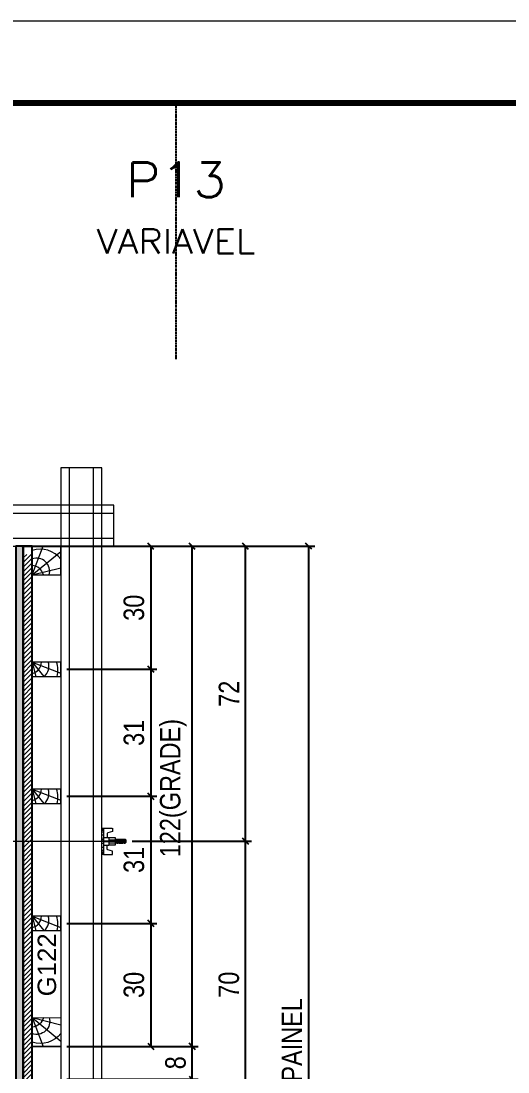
# Model space of a CAD drawing. Header units: millimetres. Extents: x 1945 to 8225, y 304 to 15137.
# Drawn here: x 4248 to 4485, y 8881 to 9394 of the extents above; entities that cross this region are included whole.
import ezdxf
from ezdxf.enums import TextEntityAlignment as Align

# ---------------------------------------------------------------- set-up
doc = ezdxf.new("R2010")
doc.units = ezdxf.units.MM
doc.linetypes.add('DASHED', pattern=[0.75, 0.5, -0.25])
doc.linetypes.add('HIDDEN', pattern=[0.375, 0.25, -0.125])
for name, color, linetype in [('COTA', 241, 'Continuous'), ('Painéis', 200, 'Continuous'), ('SARRAFO', 251, 'Continuous'), ('Texto de Titulo', 7, 'Continuous'), ('Texto Qtd Sarr', 242, 'Continuous'), ('TEXTO_GERAL', 7, 'Continuous')]:
    doc.layers.add(name, color=color, linetype=linetype)
for name, color, linetype, lineweight in [('Folhas', 255, 'Continuous', 9), ('Hachura', 251, 'Continuous', 9), ('Madeira', 126, 'Continuous', 18), ('Perfil Metálico', 224, 'Continuous', 18), ('SARRAFO DE PRESSAO', 251, 'DASHED', 9), ('Texto Seção', 7, 'Continuous', 15)]:
    doc.layers.add(name, color=color, linetype=linetype, lineweight=lineweight)
doc.styles.add('COTA TECNICA 2X', font='techl___.ttf', dxfattribs={"height": 10})
doc.styles.add('ROMANS', font='romans.shx')
doc.styles.add('SANSSERIF', font='sas_____.pfb')
doc.dimstyles.new('SECAO PILAR', dxfattribs={"dimtxt": 10, "dimasz": 3, "dimexe": 3, "dimexo": 3, "dimgap": 3, "dimtad": 1, "dimdec": 1, "dimlfac": 0.5, "dimzin": 12, "dimdsep": 46, "dimtxsty": 'COTA TECNICA 2X', "dimblk1": 'OBLIQUE', "dimblk2": 'OBLIQUE', "dimsah": 1, "dimcen": 0.9, "dimclrd": 256, "dimclre": 256, "dimclrt": 256, "dimadec": 1, "dimazin": 3, "dimtfac": 1, "dimtdec": 1, "dimtmove": 0, "dimatfit": 3, "dimfxl": 1, "dimtolj": 1, "dimtzin": 12, "dimarcsym": 0})

# ---------------------------------------------------------------- blocks, each defined once
blk = doc.blocks.new('9999999999')
at = {"layer": 'Folhas'}
blk.add_lwpolyline([(98138.98, 34190.21), (99623.98, 34190.21), (99623.98, 35240.21), (98138.98, 35240.21)], close=True, dxfattribs=at)
at = {"layer": 'Folhas', "color": 30, "const_width": 3}
blk.add_lwpolyline([(98213.98, 34230.21), (99583.98, 34230.21), (99583.98, 35200.21), (98213.98, 35200.21)], close=True, dxfattribs=at)
blk = doc.blocks.new('titulo1')
at = {"layer": 'Defpoints', "color": 252, "linetype": 'HIDDEN', "ltscale": 2}
blk.add_line((0, 0), (0, 125), dxfattribs=at)
at = {"layer": 'Defpoints', "style": 'ROMANS', "oblique": 15}
blk.add_attdef('FOLHA', text='', height=10, dxfattribs=at).set_placement((0, 15.58), align=Align.MIDDLE_CENTER)
at = {"layer": 'Texto Qtd Sarr', "color": 3, "style": 'ROMANS', "oblique": 15}
for tag, height, p in [('TITULO', 17, (0, 71.45)), ('SEÇÃO', 12, (0, 41.55))]:
    blk.add_attdef(tag, text='', height=height, dxfattribs=at).set_placement(p, align=Align.MIDDLE_CENTER)
blk = doc.blocks.new('_Oblique')
at = {"color": 0, "linetype": 'ByBlock', "lineweight": -2}
blk.add_line((-0.5, -0.5), (0.5, 0.5), dxfattribs=at)
blk = doc.blocks.new('*D944')
at = {"layer": 'COTA', "linetype": 'ByBlock', "lineweight": -2, "transparency": 16777216}
for p, q in [((4301.86, 8994.07), (4360.23, 8994.07)), ((4357.23, 8854.07), (4357.23, 8994.07)), ((4301.86, 8854.07), (4360.23, 8854.07))]:
    blk.add_line(p, q, dxfattribs=at)
at = {"layer": 'Defpoints', "color": 0, "linetype": 'ByBlock', "transparency": 16777216}
for p in [(4298.86, 8994.07), (4357.23, 8994.07), (4298.86, 8854.07)]:
    blk.add_point(p, dxfattribs=at)
at = {"layer": 'COTA', "linetype": 'ByBlock', "lineweight": -2, "transparency": 16777216, "xscale": 3, "yscale": 3, "zscale": 3}
for p, rotation in [((4357.23, 8994.07), 90), ((4357.23, 8854.07), 270)]:
    blk.add_blockref('_Oblique', p, dxfattribs=dict(at, rotation=rotation))
at = {"layer": 'COTA', "linetype": 'ByBlock', "transparency": 16777216, "insert": (4349.13, 8924.07), "char_height": 10, "attachment_point": 5, "rotation": 90, "style": 'COTA TECNICA 2X'}
blk.add_mtext('\\A1;70', dxfattribs=at)
blk = doc.blocks.new('*D945')
at = {"layer": 'COTA', "linetype": 'ByBlock', "lineweight": -2, "transparency": 16777216}
for p, q in [((4248.05, 9138), (4391.08, 9138)), ((4388.08, 8634), (4388.08, 9138)), ((4248.05, 8634), (4391.08, 8634))]:
    blk.add_line(p, q, dxfattribs=at)
at = {"layer": 'Defpoints', "color": 0, "linetype": 'ByBlock', "transparency": 16777216}
for p in [(4245.05, 9138), (4388.08, 9138), (4245.05, 8634)]:
    blk.add_point(p, dxfattribs=at)
at = {"layer": 'COTA', "linetype": 'ByBlock', "lineweight": -2, "transparency": 16777216, "xscale": 3, "yscale": 3, "zscale": 3}
for p, rotation in [((4388.08, 9138), 90), ((4388.08, 8634), 270)]:
    blk.add_blockref('_Oblique', p, dxfattribs=dict(at, rotation=rotation))
at = {"layer": 'COTA', "linetype": 'ByBlock', "transparency": 16777216, "insert": (4379.97, 8886), "char_height": 10, "attachment_point": 5, "rotation": 90, "style": 'COTA TECNICA 2X'}
blk.add_mtext('\\A1;252 PAINEL', dxfattribs=at)
blk = doc.blocks.new('*D953')
at = {"layer": 'COTA', "linetype": 'ByBlock', "lineweight": -2, "transparency": 16777216}
for p, q in [((4270.05, 9137.98), (4360.23, 9137.98)), ((4357.23, 8994.07), (4357.23, 9137.98)), ((4301.86, 8994.07), (4360.23, 8994.07))]:
    blk.add_line(p, q, dxfattribs=at)
at = {"layer": 'Defpoints', "color": 0, "linetype": 'ByBlock', "transparency": 16777216}
for p in [(4267.05, 9137.98), (4357.23, 9137.98), (4298.86, 8994.07)]:
    blk.add_point(p, dxfattribs=at)
at = {"layer": 'COTA', "linetype": 'ByBlock', "lineweight": -2, "transparency": 16777216, "xscale": 3, "yscale": 3, "zscale": 3}
for p, rotation in [((4357.23, 9137.98), 90), ((4357.23, 8994.07), 270)]:
    blk.add_blockref('_Oblique', p, dxfattribs=dict(at, rotation=rotation))
at = {"layer": 'COTA', "linetype": 'ByBlock', "transparency": 16777216, "insert": (4349.16, 9066.02), "char_height": 10, "attachment_point": 5, "rotation": 90, "style": 'COTA TECNICA 2X'}
blk.add_mtext('\\A1;72', dxfattribs=at)
blk = doc.blocks.new('PONTALETE')
at = {"layer": 'Madeira'}
for q in [(2.71, 7), (7, 5.76), (7, 1.74)]:
    blk.add_line((0, 0), q, dxfattribs=at)
blk.add_lwpolyline([(0, 0), (7, 0), (7, 7), (0, 7)], close=True, dxfattribs=at)
for centre, radius, start, end in [((2.04, 0.06), 6.23, 37.2818, 109.0913), ((1.09, 0.9), 3.19, 343.603, 109.9847), ((-0.21, -0.78), 3.09, 14.6322, 86.0383)]:
    blk.add_arc(centre, radius, start, end, dxfattribs=at)
blk = doc.blocks.new('MEIO PONTALETE')
at = {"layer": 'Madeira'}
for q in [(2.71, 7), (3.5, 2.88), (3.5, 0.87)]:
    blk.add_line((0, 0), q, dxfattribs=at)
blk.add_lwpolyline([(0, 0), (3.5, 0), (3.5, 7), (0, 7)], close=True, dxfattribs=at)
for centre, radius, start, end in [((2.04, 0.06), 6.23, 76.4499, 109.0913), ((1.09, 0.9), 3.19, 40.9063, 109.9847), ((-0.21, -0.78), 3.09, 14.6322, 86.0383)]:
    blk.add_arc(centre, radius, start, end, dxfattribs=at)
blk = doc.blocks.new('*D968')
at = {"layer": 'COTA', "lineweight": -2, "transparency": 16777216}
for p, q in [((4270.06, 9137.98), (4313.99, 9137.98)), ((4310.99, 9137.98), (4310.99, 9077.98)), ((4270.05, 9077.98), (4313.99, 9077.98))]:
    blk.add_line(p, q, dxfattribs=at)
at = {"layer": 'Defpoints', "color": 0, "transparency": 16777216}
for p in [(4267.06, 9137.98), (4267.05, 9077.98), (4310.99, 9077.98)]:
    blk.add_point(p, dxfattribs=at)
at = {"layer": 'COTA', "lineweight": -2, "transparency": 16777216, "xscale": 3, "yscale": 3, "zscale": 3}
for p, rotation in [((4310.99, 9137.98), 90), ((4310.99, 9077.98), 270)]:
    blk.add_blockref('_Oblique', p, dxfattribs=dict(at, rotation=rotation))
at = {"layer": 'COTA', "transparency": 16777216, "insert": (4302.77, 9107.98), "char_height": 10, "attachment_point": 5, "rotation": 90, "style": 'COTA TECNICA 2X'}
blk.add_mtext('\\A1;30', dxfattribs=at)
blk = doc.blocks.new('*D969')
at = {"layer": 'COTA', "lineweight": -2, "transparency": 16777216}
for p, q in [((4270.06, 9137.98), (4334.19, 9137.98)), ((4331.19, 8893.98), (4331.19, 9137.98)), ((4270.04, 8893.98), (4334.19, 8893.98))]:
    blk.add_line(p, q, dxfattribs=at)
at = {"layer": 'Defpoints', "color": 0, "transparency": 16777216}
for p in [(4267.06, 9137.98), (4331.19, 9137.98), (4267.04, 8893.98)]:
    blk.add_point(p, dxfattribs=at)
at = {"layer": 'COTA', "lineweight": -2, "transparency": 16777216, "xscale": 3, "yscale": 3, "zscale": 3}
for p, rotation in [((4331.19, 9137.98), 90), ((4331.19, 8893.98), 270)]:
    blk.add_blockref('_Oblique', p, dxfattribs=dict(at, rotation=rotation))
at = {"layer": 'COTA', "transparency": 16777216, "insert": (4321.96, 9019.98), "char_height": 10, "attachment_point": 5, "rotation": 90, "style": 'COTA TECNICA 2X'}
blk.add_mtext('\\A1;122(GRADE)', dxfattribs=at)
blk = doc.blocks.new('*D970')
at = {"layer": 'COTA', "lineweight": -2, "transparency": 16777216}
for p, q in [((4270.05, 9077.98), (4313.99, 9077.98)), ((4310.99, 9077.98), (4310.99, 9015.98)), ((4270.05, 9015.98), (4313.99, 9015.98))]:
    blk.add_line(p, q, dxfattribs=at)
at = {"layer": 'Defpoints', "color": 0, "transparency": 16777216}
for p in [(4267.05, 9077.98), (4267.05, 9015.98), (4310.99, 9015.98)]:
    blk.add_point(p, dxfattribs=at)
at = {"layer": 'COTA', "lineweight": -2, "transparency": 16777216, "xscale": 3, "yscale": 3, "zscale": 3}
for p, rotation in [((4310.99, 9077.98), 90), ((4310.99, 9015.98), 270)]:
    blk.add_blockref('_Oblique', p, dxfattribs=dict(at, rotation=rotation))
at = {"layer": 'COTA', "transparency": 16777216, "insert": (4302.77, 9046.98), "char_height": 10, "attachment_point": 5, "rotation": 90, "style": 'COTA TECNICA 2X'}
blk.add_mtext('\\A1;31', dxfattribs=at)
blk = doc.blocks.new('*D971')
at = {"layer": 'COTA', "lineweight": -2, "transparency": 16777216}
for p, q in [((4270.05, 9015.98), (4313.99, 9015.98)), ((4310.99, 9015.98), (4310.99, 8953.98)), ((4270.05, 8953.98), (4313.99, 8953.98))]:
    blk.add_line(p, q, dxfattribs=at)
at = {"layer": 'Defpoints', "color": 0, "transparency": 16777216}
for p in [(4267.05, 9015.98), (4267.05, 8953.98), (4310.99, 8953.98)]:
    blk.add_point(p, dxfattribs=at)
at = {"layer": 'COTA', "lineweight": -2, "transparency": 16777216, "xscale": 3, "yscale": 3, "zscale": 3}
for p, rotation in [((4310.99, 9015.98), 90), ((4310.99, 8953.98), 270)]:
    blk.add_blockref('_Oblique', p, dxfattribs=dict(at, rotation=rotation))
at = {"layer": 'COTA', "transparency": 16777216, "insert": (4302.77, 8984.98), "char_height": 10, "attachment_point": 5, "rotation": 90, "style": 'COTA TECNICA 2X'}
blk.add_mtext('\\A1;31', dxfattribs=at)
blk = doc.blocks.new('*D972')
at = {"layer": 'COTA', "lineweight": -2, "transparency": 16777216}
for p, q in [((4270.05, 8953.98), (4313.99, 8953.98)), ((4310.99, 8953.98), (4310.99, 8893.98)), ((4270.05, 8893.98), (4313.99, 8893.98))]:
    blk.add_line(p, q, dxfattribs=at)
at = {"layer": 'Defpoints', "color": 0, "transparency": 16777216}
for p in [(4267.05, 8953.98), (4267.05, 8893.98), (4310.99, 8893.98)]:
    blk.add_point(p, dxfattribs=at)
at = {"layer": 'COTA', "lineweight": -2, "transparency": 16777216, "xscale": 3, "yscale": 3, "zscale": 3}
for p, rotation in [((4310.99, 8953.98), 90), ((4310.99, 8893.98), 270)]:
    blk.add_blockref('_Oblique', p, dxfattribs=dict(at, rotation=rotation))
at = {"layer": 'COTA', "transparency": 16777216, "insert": (4302.77, 8923.98), "char_height": 10, "attachment_point": 5, "rotation": 90, "style": 'COTA TECNICA 2X'}
blk.add_mtext('\\A1;30', dxfattribs=at)
blk = doc.blocks.new('*D1620')
at = {"layer": 'COTA', "lineweight": -2, "transparency": 16777216}
for p, q in [((4270.06, 8893.98), (4334.19, 8893.98)), ((4331.19, 8877.98), (4331.19, 8893.98)), ((4270.05, 8877.98), (4334.19, 8877.98))]:
    blk.add_line(p, q, dxfattribs=at)
at = {"layer": 'Defpoints', "color": 0, "transparency": 16777216}
for p in [(4267.06, 8893.98), (4331.19, 8893.98), (4267.05, 8877.98)]:
    blk.add_point(p, dxfattribs=at)
at = {"layer": 'COTA', "lineweight": -2, "transparency": 16777216, "xscale": 3, "yscale": 3, "zscale": 3}
for p, rotation in [((4331.19, 8893.98), 90), ((4331.19, 8877.98), 270)]:
    blk.add_blockref('_Oblique', p, dxfattribs=dict(at, rotation=rotation))
at = {"layer": 'COTA', "transparency": 16777216, "insert": (4323.09, 8885.98), "char_height": 10, "attachment_point": 5, "rotation": 90, "style": 'COTA TECNICA 2X'}
blk.add_mtext('\\A1;8', dxfattribs=at)
blk = doc.blocks.new('C')
at = {"layer": 'Hachura', "color": 0}
for p, q in [((0, 3.22), (0, -3.22)), ((0.45, 3.22), (0, 3.22)), ((0.46, 3.16), (0, 3.16)), ((0.46, 3.05), (0, 3.05)), ((0.46, 2.88), (0, 2.88)), ((0, 2.75), (0, -1.16)), ((0.46, 2.65), (0, 2.65)), ((0.45, -3.23), (0.45, 3.22)), ((0.45, 3.22), (2.58, 3.22)), ((2.58, 3.22), (2.58, 2.39)), ((0.46, 2.23), (0, 2.23)), ((0.46, 1.51), (0, 1.51)), ((0.39, 0.49), (0.17, 0.49)), ((1.74, 0.97), (0.45, 0.97)), ((1.45, 0.1), (0.45, 0.1)), ((1.35, 1.94), (1.35, 0.96)), ((2.58, 2.39), (1.47, 2.09)), ((1.74, -0.97), (1.74, 0.97)), ((1.74, 0.97), (1.74, 0.84)), ((1.74, 0.97), (1.74, 0.84)), ((1.74, 0.84), (3.35, 0.84)), ((3.35, 0.45), (1.74, 0.45)), ((3.32, 0.84), (3.32, -0.84)), ((3.35, 0.84), (3.35, -0.84)), ((3.68, 0.45), (3.35, 0.45)), ((3.84, -0.52), (3.35, 0.45)), ((3.35, 0.06), (3.67, -0.57)), ((3.68, 0.45), (4.16, -0.52)), ((3.72, 0.5), (4.25, -0.57)), ((4.37, -0.55), (3.83, 0.53)), ((4.15, 0.45), (3.93, 0.45)), ((4.42, -0.52), (3.93, 0.45)), ((4.15, 0.45), (4.26, 0.45)), ((4.26, 0.45), (4.74, -0.52)), ((4.3, 0.5), (4.83, -0.57)), ((4.95, -0.55), (4.41, 0.53)), ((4.51, 0.45), (4.84, 0.45)), ((5, -0.52), (4.51, 0.45)), ((4.84, 0.45), (5.32, -0.52)), ((4.88, 0.5), (5.41, -0.57)), ((5.53, -0.55), (4.99, 0.53)), ((5.58, -0.52), (5.09, 0.45)), ((5.42, 0.45), (5.09, 0.45)), ((5.58, -0.52), (5.09, 0.45)), ((5.42, 0.45), (5.74, -0.19)), ((5.46, 0.5), (5.74, -0.07)), ((5.74, 0.19), (5.57, 0.53)), ((5.74, 0.32), (5.68, 0.45)), ((5.68, 0.45), (5.74, 0.45)), ((5.74, 0.45), (5.9, 0.29)), ((5.74, 0.45), (5.74, -0.52)), ((5.9, -0.36), (5.9, 0.29)), ((0.45, 0), (0, 0)), ((0.46, -1.52), (0, -1.52)), ((0.46, -2.23), (0, -2.23)), ((0.08, -0.48), (0.29, -0.48)), ((0.29, -0.48), (0.4, -0.48)), ((0.45, 0), (0.45, -0.97)), ((0.45, -0.16), (1.45, -0.16)), ((0.45, -0.65), (0.45, -0.32)), ((0.45, -3.23), (0.45, -0.65)), ((0.45, -0.97), (1.74, -0.97)), ((1.35, -1.94), (1.35, -0.97)), ((2.58, -2.39), (1.47, -2.1)), ((3.35, -0.32), (1.74, -0.32)), ((3.35, -0.84), (1.74, -0.84)), ((2.58, -3.23), (2.58, -2.39)), ((3.35, -0.07), (3.58, -0.52)), ((3.35, -0.52), (3.58, -0.52)), ((3.84, -0.52), (4.16, -0.52)), ((4.42, -0.52), (4.74, -0.52)), ((4.63, -0.52), (4.74, -0.52)), ((5, -0.52), (5.32, -0.52)), ((5.58, -0.52), (5.74, -0.52)), ((5.74, -0.52), (5.9, -0.36)), ((5.74, -0.52), (5.74, -0.52)), ((0.46, -2.65), (0, -2.65)), ((0.46, -2.88), (0, -2.88)), ((0.46, -3.05), (0, -3.05)), ((0.46, -3.16), (0, -3.16)), ((0, -3.22), (2.57, -3.22))]:
    blk.add_line(p, q, dxfattribs=at)
for centre, radius, start, end in [((1.52, 1.94), 0.161, 104.7436, 180), ((1.44, -0.03), 0.129, 272.695, 87.305), ((3.81, 0.39), 0.143, 25.5688, 154.4312), ((4.39, 0.39), 0.143, 25.5688, 154.4312), ((4.97, 0.39), 0.143, 25.5688, 154.4312), ((5.55, 0.39), 0.143, 25.5688, 154.4312), ((0.17, -0.37), 0.174, 221.744, 317.8592), ((1.52, -1.94), 0.161, 180, 255.2564), ((3.71, -0.4), 0.174, 222.1408, 318.256), ((4.29, -0.4), 0.174, 222.1408, 318.256), ((4.87, -0.4), 0.174, 222.1408, 318.256), ((5.45, -0.4), 0.174, 222.1408, 318.256), ((5.61, -0.4), 0.174, 317.8592, 318.256)]:
    blk.add_arc(centre, radius, start, end, dxfattribs=at)

msp = doc.modelspace()

# ---------------------------------------------------------------- hatches: boundary and pattern name
at = {"layer": 'Hachura'}
h = msp.add_hatch(color=256, dxfattribs=at)
h.dxf.hatch_style = 1
h.paths.add_polyline_path([(4248.65, 9138), (4245.05, 9138), (4245.05, 8634), (4248.65, 8634)])
h = msp.add_hatch(dxfattribs=at)
h.set_pattern_fill('ANSI31', color=256, scale=0.5, angle=360, style=0)
h.set_pattern_definition([(45, (15428.9445, -371.2086), (-1.12253202, 1.12253202), [])])
h.paths.add_polyline_path([(4248.65, 8634), (4253.05, 8634), (4253.05, 9134), (4248.65, 9134)])

# ---------------------------------------------------------------- linework, layer by layer
msp.add_line((4297.86, 8994.01), (4158.06, 8994.01), dxfattribs=at)
at = {"layer": 'Madeira'}
for points in [[(4253.05, 9137.99), (4267.05, 9137.98), (4267.05, 8893.98), (4253.05, 8894)], [(4253.05, 8893.99), (4267.05, 8893.98), (4267.05, 8633.98), (4253.05, 8634)]]:
    msp.add_lwpolyline(points, close=True, dxfattribs=at)
at = {"layer": 'Painéis'}
msp.add_lwpolyline([(4248.65, 9138), (4245.05, 9138), (4245.05, 8634), (4248.65, 8634)], close=True, dxfattribs=at)
at = {"layer": 'Perfil Metálico'}
for points in [[(4267.05, 8602.06), (4287.05, 8602.06), (4287.05, 9176.32), (4267.05, 9176.32)], [(4283.05, 9176.32), (4271.05, 9176.32), (4271.05, 8602.06), (4283.05, 8602.06)], [(4292.96, 9138), (4292.96, 9158), (3898.68, 9158), (3898.68, 9138)], [(3898.68, 9154), (3898.68, 9142), (4292.96, 9142), (4292.96, 9154)]]:
    msp.add_lwpolyline(points, close=True, dxfattribs=at)
at = {"layer": 'SARRAFO'}
msp.add_lwpolyline([(4248.65, 9138), (4248.65, 8634), (4253.05, 8634), (4253.05, 9138)], close=True, dxfattribs=at)
msp.add_lwpolyline([(4248.65, 9138), (4248.65, 8634), (4253.05, 8634), (4253.05, 9138)], close=True, dxfattribs=at)

# ---------------------------------------------------------------- block references
at = {"layer": 'Hachura', "linetype": 'Continuous', "xscale": -2, "yscale": 2, "zscale": 2, "rotation": 180}
msp.add_blockref('C', (4287.06, 8994), dxfattribs=at)
at = {"layer": 'Madeira'}
for name, p, xscale, yscale, zscale, rotation in [('PONTALETE', (4253.05, 9123.99), 2, 2, 2, 359.9370893031033), ('MEIO PONTALETE', (4253.06, 9081.49), 1.999999997962732, 1.999999997962732, 1.999999997962732, 269.9370893031033), ('MEIO PONTALETE', (4253.06, 9019.49), 1.999999997962732, 1.999999997962732, 1.999999997962732, 269.9370893031033), ('MEIO PONTALETE', (4253.06, 8957.49), 1.999999997962732, 1.999999997962732, 1.999999997962732, 269.9370893031033), ('PONTALETE', (4253.07, 8908), -2, 2, 2, 179.9370893031033)]:
    msp.add_blockref(name, p, dxfattribs=dict(at, xscale=xscale, yscale=yscale, zscale=zscale, rotation=rotation))
at = {"layer": 'SARRAFO DE PRESSAO', "color": 6, "linetype": 'ByBlock'}
msp.add_blockref('9999999999', (-94595.62, -25845.97), dxfattribs=at)
at = {"layer": 'Texto Seção'}
ref = msp.add_blockref('titulo1', (4323.34, 9229.23), dxfattribs=dict(at, xscale=-1))
ref.add_attrib('TITULO', 'P13', dxfattribs={"layer": 'Texto de Titulo', "color": 7, "height": 17, "style": 'ROMANS', "width": 1.1}).set_placement((4323.34, 9316.73), align=Align.MIDDLE_CENTER)
ref.add_attrib('SEÇÃO', 'VARIAVEL', dxfattribs={"layer": 'Texto de Titulo', "color": 7, "height": 12, "style": 'ROMANS', "width": 1.1}).set_placement((4323.34, 9286.73), align=Align.MIDDLE_CENTER)

# ---------------------------------------------------------------- texts
at = {"layer": 'TEXTO_GERAL', "color": 0, "linetype": 'Continuous', "style": 'SANSSERIF'}
msp.add_text('G122', height=9, rotation=90, dxfattribs=at).set_placement((4260.23, 8918.4), align=Align.MIDDLE_LEFT)

# ---------------------------------------------------------------- dimensions: what is measured, and where the dimension line sits
at = {"layer": 'COTA', "linetype": 'ByBlock'}
dim = msp.add_linear_dim(base=(4388.08, 9138), p1=(4245.05, 8634), p2=(4245.05, 9138), angle=90, text='<> PAINEL', dimstyle='SECAO PILAR', override={"dimtmove": 1}, dxfattribs=at)
dim.commit()
dim.dimension.update_dxf_attribs({"geometry": '*D945', "text_midpoint": (4379.97, 8886)})
at = {"layer": 'COTA'}
dim = msp.add_linear_dim(base=(4331.19, 9137.98), p1=(4267.04, 8893.98), p2=(4267.06, 9137.98), angle=270, text='<>(GRADE)', dimstyle='SECAO PILAR', dxfattribs=at)
dim.commit()
dim.dimension.update_dxf_attribs({"geometry": '*D969', "text_midpoint": (4331.19, 9019.98), "dimtype": 160})
at = {"layer": 'COTA', "linetype": 'ByBlock'}
for base, p1, p2, angle, picture, middle in [((4357.23, 9137.98), (4298.86, 8994.07), (4267.05, 9137.98), 270, '*D953', (4349.16, 9066.02)), ((4357.23, 8994.07), (4298.86, 8854.07), (4298.86, 8994.07), 90, '*D944', (4349.13, 8924.07))]:
    dim = msp.add_linear_dim(base=base, p1=p1, p2=p2, angle=angle, dimstyle='SECAO PILAR', override={"dimtmove": 1}, dxfattribs=at)
    dim.commit()
    dim.dimension.update_dxf_attribs({"geometry": picture, "text_midpoint": middle})
at = {"layer": 'COTA'}
for base, p1, p2, angle, picture, middle in [((4310.99, 9077.98), (4267.06, 9137.98), (4267.05, 9077.98), 270, '*D968', (4302.77, 9107.98)), ((4310.99, 9015.98), (4267.05, 9077.98), (4267.05, 9015.98), 270, '*D970', (4302.77, 9046.98)), ((4310.99, 8953.98), (4267.05, 9015.98), (4267.05, 8953.98), 270, '*D971', (4302.77, 8984.98)), ((4310.99, 8893.98), (4267.05, 8953.98), (4267.05, 8893.98), 270, '*D972', (4302.77, 8923.98)), ((4331.19, 8893.98), (4267.05, 8877.98), (4267.06, 8893.98), 90, '*D1620', (4323.09, 8885.98))]:
    dim = msp.add_linear_dim(base=base, p1=p1, p2=p2, angle=angle, dimstyle='SECAO PILAR', dxfattribs=at)
    dim.commit()
    dim.dimension.update_dxf_attribs({"geometry": picture, "text_midpoint": middle})

doc.saveas('drawing.dxf')
